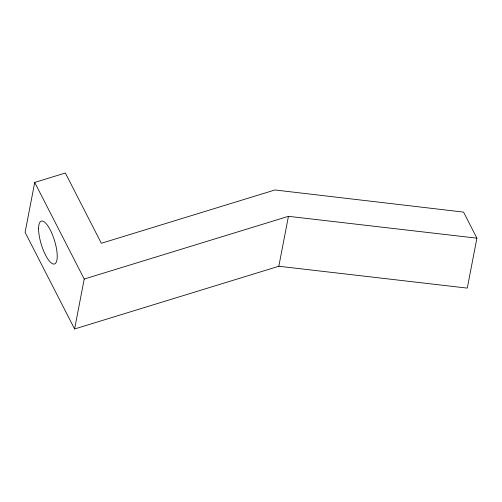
<?xml version="1.0" encoding="UTF-8"?>
<svg xmlns="http://www.w3.org/2000/svg" width="502" height="502" viewBox="0 0 502 502"><rect width="100%" height="100%" fill="white"/><g stroke="black" fill="none" stroke-linecap="round" stroke-linejoin="round"><path stroke-width="0.75" d="M34.72 182.421L25.1 232.363L74.597 328.986L278.823 266.261L467.28 288.11L476.9 238.174L463.547 212.101L274.939 189.969L101.348 243.288L65.348 173.014L34.72 182.421L84.217 279.049L74.597 328.986M278.823 266.261L288.443 216.324L476.9 238.174M84.217 279.049L288.443 216.324M38.591 228.786A22.446 6.89 72.9 0 0 52.572 263.776A22.446 6.89 72.9 0 0 52.559 235.018A22.446 6.89 72.9 0 0 38.591 228.786"/></g></svg>
